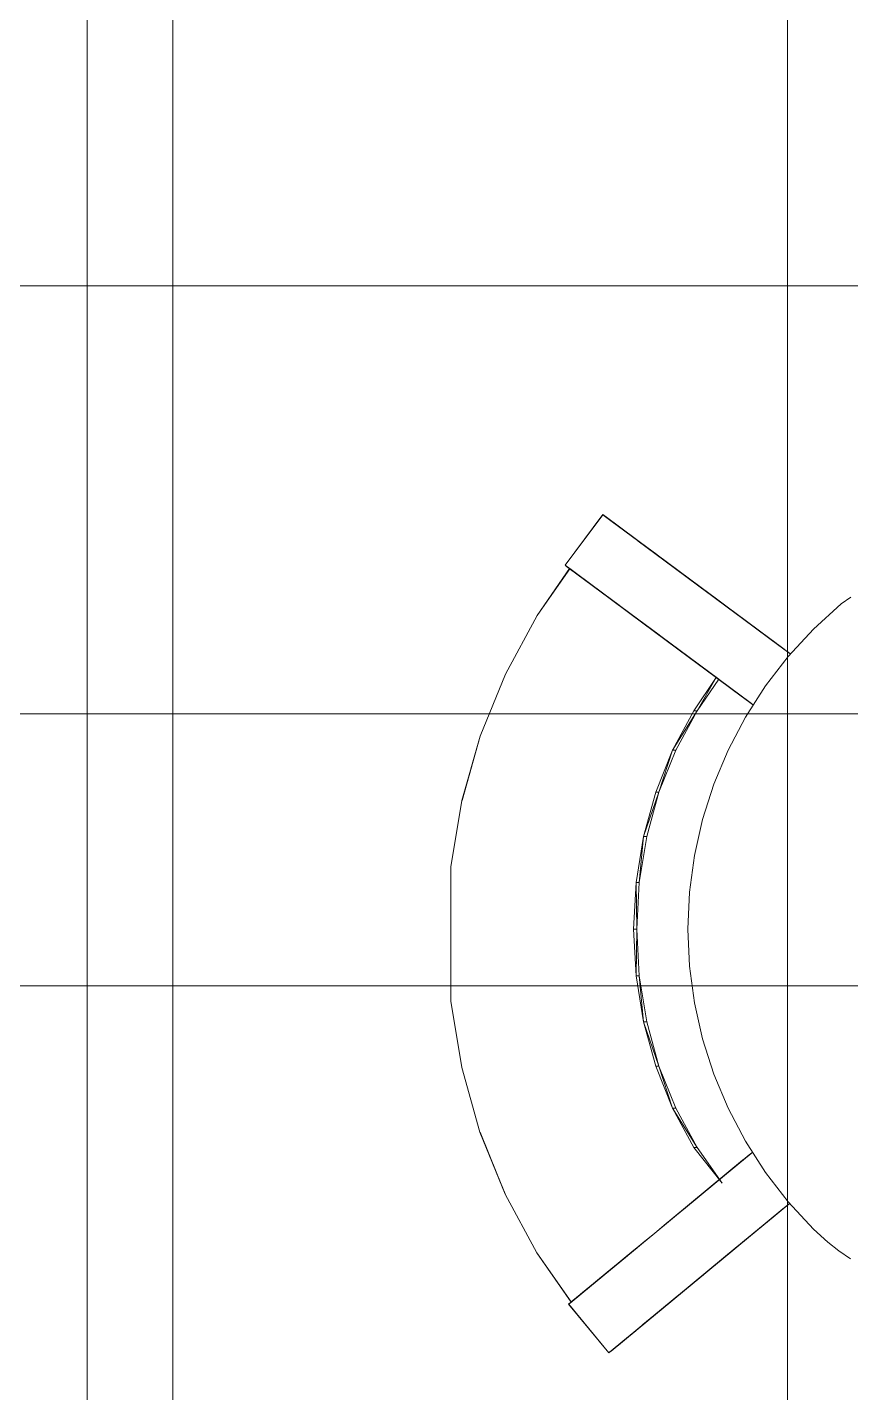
# Model space of a CAD drawing. Extents: x -566 to 72611, y -487 to 32334.
# Drawn here: x 79.47 to 94.16, y 222.88 to 247.26 of the extents above; entities that cross this region are included whole.
import ezdxf

# ---------------------------------------------------------------- set-up
doc = ezdxf.new("R2010")
doc.units = 0
doc.header["$LTSCALE"] = 0.5
doc.header["$MEASUREMENT"] = 0
doc.layers.add('ceilling', color=141, linetype='CONTINUOUS', lineweight=18)
doc.layers.add('floor', color=7, linetype='CONTINUOUS', lineweight=5, true_color=0xcfcfcf)
doc.layers.add('layout', color=7, linetype='CONTINUOUS', lineweight=5, true_color=0xcfcfcf)

msp = doc.modelspace()

# ---------------------------------------------------------------- hatches: boundary and pattern name
at = {"layer": 'floor'}
h = msp.add_hatch(dxfattribs=at)
h.set_pattern_fill('ANSI37', color=256, scale=100, angle=45)
h.set_pattern_definition([(90, (243.028, 267.632), (-12.5, 9e-16), []), (180, (243.028, 267.632), (-9e-16, -12.5), [])])
h.paths.add_polyline_path([(253.46925, 349.5), (154.11744, 349.5), (154.11744, 348.5), (101.14781, 348.5), (101.14781, 349.5), (0, 349.5), (0, 344.5), (36, 344.5, -0.33835703), (0, 308.66941), (0, 308.5), (0, 173.75), (253.46925, 173.75)])
h.paths.add_polyline_path([(36, 344.5), (0, 344.5), (0, 308.66941, 0.33835703)], flags=17)
h.paths.add_polyline_path([(253.46925, 173.75), (0, 173.75), (0, 173.74997), (0, 169.75), (253.46925, 169.75)])
h.paths.add_polyline_path([(253.46925, 169.75), (0, 169.75), (0, 149.21137), (36, 149.21137, -0.33835703), (0, 113.38078), (0, 113.21137), (0, 29.94998), (0, -5), (253.46925, -5)])
h.paths.add_polyline_path([(36, 149.21137), (0, 149.21137), (0, 113.38078, 0.33835703)], flags=17)
h.paths.add_polyline_path([(575.25, 169.75), (510, 169.75), (474.75, 169.75), (327.5, 169.75), (285.46925, 169.75), (285.46925, 165.75), (253.46925, 165.75), (253.46925, -5), (263.99725, -5), (263.99725, 95.99051), (287, 95.99051), (287, 97.5), (292, 97.5), (292, -5), (341.25, -5), (341.25, 13.02988), (341.25012, 15.02988), (346.24839, 15.02988, 0.36108524), (374.08728, 41.24999), (346.25012, 41.24999), (346.25012, 42.99999), (341.25, 42.99999), (341.25, 44.99999), (341.25, 97.5), (357.75, 97.5), (405.75, 97.5), (575.25, 97.5)])

# ---------------------------------------------------------------- linework, layer by layer
at = {"layer": 'ceilling'}
for p, q in [((82.06343, 349.5), (82.06343, 173.75)), ((0, 235), (533.5, 235))]:
    msp.add_line(p, q, dxfattribs=at)
at = {"layer": 'layout'}
for points in [[(89.06684, 237.65093, 72.59648), (89.73957, 238.5548, 72.63659), (89.7386, 238.55559, 72.59648)], [(90.56257, 237.9436, 72.38062), (89.81245, 238.50079, 72.37704), (89.7386, 238.55559, 72.59648)], [(90.56257, 237.9436, 72.38062), (89.7386, 238.55559, 72.59648), (90.49043, 237.99718, 72.5155)], [(90.49043, 237.99718, 72.5155), (89.7386, 238.55559, 72.59648), (90.41633, 238.0523, 72.6489)], [(90.41633, 238.0523, 72.6489), (89.7386, 238.55559, 72.59648), (89.73957, 238.5548, 72.63659)], [(90.41633, 238.0523, 72.6489), (89.73957, 238.5548, 72.63659), (89.74433, 238.55138, 72.67633)], [(90.41633, 238.0523, 72.6489), (89.74433, 238.55138, 72.67633), (90.34016, 238.10882, 72.78078)], [(90.34016, 238.10882, 72.78078), (89.74433, 238.55138, 72.67633), (89.75264, 238.54522, 72.71526)], [(90.34016, 238.10882, 72.78078), (89.75264, 238.54522, 72.71526), (89.76448, 238.53643, 72.75291)], [(90.34016, 238.10882, 72.78078), (89.76448, 238.53643, 72.75291), (89.77961, 238.52514, 72.78886)], [(90.34016, 238.10882, 72.78078), (89.77961, 238.52514, 72.78886), (90.31831, 238.12499, 72.81432)], [(90.31831, 238.12499, 72.81432), (89.77961, 238.52514, 72.78886), (89.79805, 238.51141, 72.82268)], [(90.31831, 238.12499, 72.81432), (89.79805, 238.51141, 72.82268), (90.2939, 238.14324, 72.84523)], [(90.2939, 238.14324, 72.84523), (89.79805, 238.51141, 72.82268), (89.81953, 238.49548, 72.85397)], [(90.63276, 237.89147, 72.2443), (89.88386, 238.44768, 72.15659), (89.81245, 238.50079, 72.37704)], [(90.63276, 237.89147, 72.2443), (89.81245, 238.50079, 72.37704), (90.56257, 237.9436, 72.38062)], [(90.2939, 238.14324, 72.84523), (89.81953, 238.49548, 72.85397), (90.26692, 238.1632, 72.87322)], [(90.26692, 238.1632, 72.87322), (89.81953, 238.49548, 72.85397), (89.8437, 238.47753, 72.88239)], [(90.26692, 238.1632, 72.87322), (89.8437, 238.47753, 72.88239), (90.23774, 238.18487, 72.89803)], [(90.23774, 238.18487, 72.89803), (89.8437, 238.47753, 72.88239), (89.87031, 238.45776, 72.9076)], [(90.23774, 238.18487, 72.89803), (89.87031, 238.45776, 72.9076), (90.20674, 238.20788, 72.91943)], [(90.20674, 238.20788, 72.91943), (89.87031, 238.45776, 72.9076), (89.89912, 238.43633, 72.92931)], [(90.76704, 237.7918, 71.96751), (89.95308, 238.39629, 71.93513), (89.88386, 238.44768, 72.15659)], [(90.701, 237.84087, 72.10658), (89.88386, 238.44768, 72.15659), (90.63276, 237.89147, 72.2443)], [(90.701, 237.84087, 72.10658), (89.88386, 238.44768, 72.15659), (90.76704, 237.7918, 71.96751)], [(90.20674, 238.20788, 72.91943), (89.89912, 238.43633, 72.92931), (90.17414, 238.23217, 72.93721)], [(90.17414, 238.23217, 72.93721), (89.89912, 238.43633, 72.92931), (89.91743, 238.42278, 72.93999)], [(90.17414, 238.23217, 72.93721), (89.91743, 238.42278, 72.93999), (90.14009, 238.25738, 72.95121)], [(90.14009, 238.25738, 72.95121), (89.91743, 238.42278, 72.93999), (89.96186, 238.38976, 72.96123)], [(90.83113, 237.74419, 71.82712), (90.02009, 238.34655, 71.71272), (89.95308, 238.39629, 71.93513)], [(90.83113, 237.74419, 71.82712), (89.95308, 238.39629, 71.93513), (90.76704, 237.7918, 71.96751)], [(90.14009, 238.25738, 72.95121), (89.96186, 238.38976, 72.96123), (90.10517, 238.28338, 72.96131)], [(90.10517, 238.28338, 72.96131), (89.96186, 238.38976, 72.96123), (89.99751, 238.36327, 72.96735)], [(90.10517, 238.28338, 72.96131), (89.99751, 238.36327, 72.96735), (90.06953, 238.30981, 72.96739)], [(90.06953, 238.30981, 72.96739), (89.99751, 238.36327, 72.96735), (90.03352, 238.33654, 72.96942)], [(90.95295, 237.65374, 71.54256), (90.08467, 238.29858, 71.48937), (90.02009, 238.34655, 71.71272)], [(90.95295, 237.65374, 71.54256), (90.02009, 238.34655, 71.71272), (90.89314, 237.69817, 71.68546)], [(90.89314, 237.69817, 71.68546), (90.02009, 238.34655, 71.71272), (90.83113, 237.74419, 71.82712)], [(91.01069, 237.61083, 71.39848), (90.14704, 238.25225, 71.26513), (90.08467, 238.29858, 71.48937)], [(91.01069, 237.61083, 71.39848), (90.08467, 238.29858, 71.48937), (90.95295, 237.65374, 71.54256)], [(91.11982, 237.52984, 71.10691), (90.2071, 238.20769, 71.04002), (90.14704, 238.25225, 71.26513)], [(91.11982, 237.52984, 71.10691), (90.14704, 238.25225, 71.26513), (91.06636, 237.56951, 71.25325)], [(91.06636, 237.56951, 71.25325), (90.14704, 238.25225, 71.26513), (91.01069, 237.61083, 71.39848)], [(91.17817, 237.4865, 70.8681), (90.26472, 238.16485, 70.81409), (90.2071, 238.20769, 71.04002)], [(91.17817, 237.4865, 70.8681), (90.2071, 238.20769, 71.04002), (91.11982, 237.52984, 71.10691)], [(91.23396, 237.445, 70.62846), (90.32014, 238.12371, 70.58736), (90.26472, 238.16485, 70.81409)], [(91.23396, 237.445, 70.62846), (90.26472, 238.16485, 70.81409), (91.17817, 237.4865, 70.8681)], [(91.28718, 237.40551, 70.38914), (90.37312, 238.08428, 70.35986), (90.32014, 238.12371, 70.58736)], [(91.28718, 237.40551, 70.38914), (90.32014, 238.12371, 70.58736), (91.23396, 237.445, 70.62846)], [(91.33027, 237.37347, 70.18851), (90.42414, 238.04644, 70.13046), (90.37312, 238.08428, 70.35986)], [(91.33027, 237.37347, 70.18851), (90.37312, 238.08428, 70.35986), (91.28718, 237.40551, 70.38914)], [(91.37275, 237.34197, 69.9888), (90.46614, 238.01525, 69.93528), (90.42414, 238.04644, 70.13046)], [(91.37275, 237.34197, 69.9888), (90.42414, 238.04644, 70.13046), (91.33027, 237.37347, 70.18851)], [(91.41462, 237.3109, 69.78893), (90.50788, 237.98431, 69.73877), (90.46614, 238.01525, 69.93528)], [(91.41462, 237.3109, 69.78893), (90.46614, 238.01525, 69.93528), (91.37275, 237.34197, 69.9888)], [(91.45588, 237.2802, 69.58891), (90.54902, 237.95373, 69.54211), (90.50788, 237.98431, 69.73877)], [(91.45588, 237.2802, 69.58891), (90.50788, 237.98431, 69.73877), (91.41462, 237.3109, 69.78893)], [(91.49665, 237.24993, 69.38874), (90.58967, 237.92351, 69.34529), (90.54902, 237.95373, 69.54211)], [(91.49665, 237.24993, 69.38874), (90.54902, 237.95373, 69.54211), (91.45588, 237.2802, 69.58891)], [(91.53694, 237.22002, 69.18842), (90.62983, 237.89373, 69.14833), (90.58967, 237.92351, 69.34529)], [(91.53694, 237.22002, 69.18842), (90.58967, 237.92351, 69.34529), (91.49665, 237.24993, 69.38874)], [(91.57661, 237.19054, 68.98795), (90.66938, 237.86431, 68.95122), (90.62983, 237.89373, 69.14833)], [(91.57661, 237.19054, 68.98795), (90.62983, 237.89373, 69.14833), (91.53694, 237.22002, 69.18842)], [(91.61579, 237.16149, 68.78733), (90.70845, 237.83532, 68.75396), (90.66938, 237.86431, 68.95122)], [(91.61579, 237.16149, 68.78733), (90.66938, 237.86431, 68.95122), (91.57661, 237.19054, 68.98795)], [(90.67183, 237.86254, 43.25198), (91.62873, 237.15185, 43.59907), (91.54902, 237.21105, 43.07053)], [(91.62873, 237.15185, 43.59907), (90.67183, 237.86254, 43.25198), (90.75166, 237.80321, 43.78164)], [(91.65437, 237.1328, 68.58656), (90.74702, 237.80669, 68.55656), (90.70845, 237.83532, 68.75396)], [(91.65437, 237.1328, 68.58656), (90.70845, 237.83532, 68.75396), (91.61579, 237.16149, 68.78733)], [(91.69246, 237.10455, 68.38567), (90.78498, 237.77843, 68.35902), (90.74702, 237.80669, 68.55656)], [(91.69246, 237.10455, 68.38567), (90.74702, 237.80669, 68.55656), (91.65437, 237.1328, 68.58656)], [(91.62873, 237.15185, 43.59907), (90.75166, 237.80321, 43.78164), (91.70942, 237.09191, 44.12686)], [(91.70942, 237.09191, 44.12686), (90.75166, 237.80321, 43.78164), (90.83271, 237.74303, 44.31168)], [(91.72993, 237.07665, 68.18462), (90.82246, 237.75066, 68.16134), (90.78498, 237.77843, 68.35902)], [(91.72993, 237.07665, 68.18462), (90.78498, 237.77843, 68.35902), (91.69246, 237.10455, 68.38567)], [(91.76692, 237.04925, 67.98383), (90.85933, 237.7232, 67.96352), (90.82246, 237.75066, 68.16134)], [(91.76692, 237.04925, 67.98383), (90.82246, 237.75066, 68.16134), (91.72993, 237.07665, 68.18462)], [(91.70942, 237.09191, 44.12686), (90.83271, 237.74303, 44.31168), (91.79109, 237.0313, 44.65444)], [(91.79109, 237.0313, 44.65444), (90.83271, 237.74303, 44.31168), (90.91462, 237.68218, 44.84151)], [(88.56953, 236.75567, 72.52441), (89.14313, 237.59424, 72.88125), (89.15176, 237.58783, 72.8539)], [(89.14058, 237.59618, 72.37704), (89.89082, 237.03899, 72.38062), (89.06684, 237.65093, 72.59648)], [(89.06684, 237.65093, 72.59648), (89.89082, 237.03899, 72.38062), (89.81868, 237.09258, 72.5155)], [(89.06684, 237.65093, 72.59648), (89.81868, 237.09258, 72.5155), (89.74446, 237.14764, 72.6489)], [(89.06684, 237.65093, 72.59648), (89.74446, 237.14764, 72.6489), (89.06782, 237.6502, 72.63659)], [(89.06782, 237.6502, 72.63659), (89.74446, 237.14764, 72.6489), (89.07246, 237.64672, 72.67633)], [(89.07246, 237.64672, 72.67633), (89.74446, 237.14764, 72.6489), (89.66841, 237.20415, 72.78078)], [(89.07246, 237.64672, 72.67633), (89.66841, 237.20415, 72.78078), (89.08076, 237.64056, 72.71526)], [(89.08076, 237.64056, 72.71526), (89.66841, 237.20415, 72.78078), (89.0926, 237.63177, 72.75291)], [(89.0926, 237.63177, 72.75291), (89.66841, 237.20415, 72.78078), (89.10774, 237.62048, 72.78886)], [(89.10774, 237.62048, 72.78886), (89.66841, 237.20415, 72.78078), (89.64656, 237.22039, 72.81432)], [(89.10774, 237.62048, 72.78886), (89.64656, 237.22039, 72.81432), (89.12617, 237.6068, 72.82268)], [(89.12617, 237.6068, 72.82268), (89.64656, 237.22039, 72.81432), (89.62202, 237.23858, 72.84523)], [(89.12617, 237.6068, 72.82268), (89.62202, 237.23858, 72.84523), (89.14766, 237.59087, 72.85397)], [(89.21211, 237.54308, 72.15659), (89.96101, 236.98687, 72.2443), (89.14058, 237.59618, 72.37704)], [(89.14058, 237.59618, 72.37704), (89.96101, 236.98687, 72.2443), (89.89082, 237.03899, 72.38062)], [(89.14766, 237.59087, 72.85397), (89.62202, 237.23858, 72.84523), (89.59504, 237.2586, 72.87322)], [(89.14766, 237.59087, 72.85397), (89.59504, 237.2586, 72.87322), (89.17183, 237.57293, 72.88239)], [(89.17183, 237.57293, 72.88239), (89.59504, 237.2586, 72.87322), (89.56599, 237.2802, 72.89803)], [(89.17183, 237.57293, 72.88239), (89.56599, 237.2802, 72.89803), (89.19856, 237.55309, 72.9076)], [(89.19856, 237.55309, 72.9076), (89.56599, 237.2802, 72.89803), (89.53486, 237.30328, 72.91943)], [(89.19856, 237.55309, 72.9076), (89.53486, 237.30328, 72.91943), (89.22737, 237.53173, 72.92931)], [(89.28132, 237.49163, 71.93513), (90.09517, 236.88714, 71.96751), (89.21211, 237.54308, 72.15659)], [(89.21211, 237.54308, 72.15659), (90.09517, 236.88714, 71.96751), (90.02912, 236.93627, 72.10658)], [(89.21211, 237.54308, 72.15659), (90.02912, 236.93627, 72.10658), (89.96101, 236.98687, 72.2443)], [(89.22737, 237.53173, 72.92931), (89.53486, 237.30328, 72.91943), (89.50227, 237.32751, 72.93721)], [(89.22737, 237.53173, 72.92931), (89.50227, 237.32751, 72.93721), (89.24556, 237.51818, 72.93999)], [(89.24556, 237.51818, 72.93999), (89.50227, 237.32751, 72.93721), (89.46833, 237.35278, 72.95121)], [(89.24556, 237.51818, 72.93999), (89.46833, 237.35278, 72.95121), (89.29011, 237.4851, 72.96123)], [(89.29011, 237.4851, 72.96123), (89.25801, 237.50896, 72.94725), (89.24556, 237.51818, 72.93999)], [(89.34822, 237.44195, 71.71272), (90.15925, 236.83959, 71.82712), (89.28132, 237.49163, 71.93513)], [(89.28132, 237.49163, 71.93513), (90.15925, 236.83959, 71.82712), (90.09517, 236.88714, 71.96751)], [(89.29011, 237.4851, 72.96123), (89.46833, 237.35278, 72.95121), (89.4333, 237.37872, 72.96131)], [(89.29011, 237.4851, 72.96123), (89.4333, 237.37872, 72.96131), (89.32576, 237.45861, 72.96735)], [(91.76692, 237.04925, 67.98383), (90.89582, 237.69616, 67.76514), (90.85933, 237.7232, 67.96352)], [(91.96101, 236.90514, 66.91998), (91.08979, 237.55212, 66.7021), (90.89582, 237.69616, 67.76514)], [(91.96101, 236.90514, 66.91998), (90.89582, 237.69616, 67.76514), (91.76692, 237.04925, 67.98383)], [(91.6562, 237.13146, 63.59694), (90.89582, 237.69616, 67.76514), (91.08979, 237.55212, 66.7021)], [(91.79109, 237.0313, 44.65444), (90.91462, 237.68218, 44.84151), (91.87361, 236.96996, 45.18182)], [(91.87361, 236.96996, 45.18182), (90.91462, 237.68218, 44.84151), (90.99763, 237.62054, 45.37113)], [(91.87361, 236.96996, 45.18182), (90.99763, 237.62054, 45.37113), (91.95723, 236.90783, 45.70898)], [(91.95723, 236.90783, 45.70898), (90.99763, 237.62054, 45.37113), (91.08162, 237.55822, 45.90054)], [(91.95723, 236.90783, 45.70898), (91.08162, 237.55822, 45.90054), (92.04182, 236.84502, 46.23592)], [(92.04182, 236.84502, 46.23592), (91.08162, 237.55822, 45.90054), (91.16658, 237.49511, 46.42973)], [(92.53059, 236.48205, 63.79696), (91.6562, 237.13146, 63.59694), (91.08979, 237.55212, 66.7021)], [(92.53059, 236.48205, 63.79696), (91.08979, 237.55212, 66.7021), (91.96101, 236.90514, 66.91998)], [(92.04182, 236.84502, 46.23592), (91.16658, 237.49511, 46.42973), (92.12739, 236.78149, 46.76264)], [(92.12739, 236.78149, 46.76264), (91.16658, 237.49511, 46.42973), (91.25251, 237.43127, 46.9587)], [(89.32576, 237.45861, 72.96735), (89.4333, 237.37872, 72.96131), (89.39766, 237.4052, 72.96739)], [(89.32576, 237.45861, 72.96735), (89.39766, 237.4052, 72.96739), (89.36164, 237.43194, 72.96942)], [(89.41291, 237.39391, 71.48937), (90.28108, 236.74908, 71.54256), (89.34822, 237.44195, 71.71272)], [(89.34822, 237.44195, 71.71272), (90.28108, 236.74908, 71.54256), (90.22126, 236.79357, 71.68546)], [(89.34822, 237.44195, 71.71272), (90.22126, 236.79357, 71.68546), (90.15925, 236.83959, 71.82712)], [(89.47517, 237.34765, 71.26513), (90.33882, 236.70623, 71.39848), (89.41291, 237.39391, 71.48937)], [(89.41291, 237.39391, 71.48937), (90.33882, 236.70623, 71.39848), (90.28108, 236.74908, 71.54256)], [(89.53523, 237.30303, 71.04002), (90.44795, 236.62517, 71.10691), (89.47517, 237.34765, 71.26513)], [(89.47517, 237.34765, 71.26513), (90.44795, 236.62517, 71.10691), (90.39448, 236.66491, 71.25325)], [(89.47517, 237.34765, 71.26513), (90.39448, 236.66491, 71.25325), (90.33882, 236.70623, 71.39848)], [(89.59297, 237.26018, 70.81409), (90.5063, 236.5819, 70.8681), (89.53523, 237.30303, 71.04002)], [(89.53523, 237.30303, 71.04002), (90.5063, 236.5819, 70.8681), (90.44795, 236.62517, 71.10691)], [(89.64827, 237.21905, 70.58736), (90.56221, 236.5404, 70.62846), (89.59297, 237.26018, 70.81409)], [(89.59297, 237.26018, 70.81409), (90.56221, 236.5404, 70.62846), (90.5063, 236.5819, 70.8681)], [(92.12739, 236.78149, 46.76264), (91.25251, 237.43127, 46.9587), (92.21406, 236.71715, 47.28915)], [(92.21406, 236.71715, 47.28915), (91.25251, 237.43127, 46.9587), (91.33943, 237.36669, 47.48745)], [(92.21406, 236.71715, 47.28915), (91.33943, 237.36669, 47.48745), (92.30159, 236.65215, 47.81543)], [(92.30159, 236.65215, 47.81543), (91.33943, 237.36669, 47.48745), (91.42732, 237.30138, 48.01598)], [(92.30159, 236.65215, 47.81543), (91.42732, 237.30138, 48.01598), (92.39009, 236.58642, 48.34149)], [(92.39009, 236.58642, 48.34149), (91.42732, 237.30138, 48.01598), (91.51631, 237.2354, 48.54427)], [(89.70137, 237.17968, 70.35986), (90.61531, 236.50091, 70.38914), (89.64827, 237.21905, 70.58736)], [(89.64827, 237.21905, 70.58736), (90.61531, 236.50091, 70.38914), (90.56221, 236.5404, 70.62846)], [(89.75227, 237.14184, 70.13046), (90.65852, 236.46886, 70.18851), (89.70137, 237.17968, 70.35986)], [(89.70137, 237.17968, 70.35986), (90.65852, 236.46886, 70.18851), (90.61531, 236.50091, 70.38914)], [(89.79426, 237.11065, 69.93527), (90.70088, 236.43737, 69.9888), (89.75227, 237.14184, 70.13046)], [(89.75227, 237.14184, 70.13046), (90.70088, 236.43737, 69.9888), (90.65852, 236.46886, 70.18851)], [(89.83601, 237.07964, 69.73877), (90.74275, 236.40624, 69.78893), (89.79426, 237.11065, 69.93527)], [(89.79426, 237.11065, 69.93527), (90.74275, 236.40624, 69.78893), (90.70088, 236.43737, 69.9888)], [(89.87715, 237.04906, 69.54211), (90.78401, 236.3756, 69.58891), (89.83601, 237.07964, 69.73877)], [(89.83601, 237.07964, 69.73877), (90.78401, 236.3756, 69.58891), (90.74275, 236.40624, 69.78893)], [(89.91792, 237.01885, 69.34529), (90.82478, 236.34527, 69.38874), (89.87715, 237.04906, 69.54211)], [(89.87715, 237.04906, 69.54211), (90.82478, 236.34527, 69.38874), (90.78401, 236.3756, 69.58891)], [(89.95796, 236.98907, 69.14833), (90.86506, 236.31542, 69.18842), (89.91792, 237.01885, 69.34529)], [(89.91792, 237.01885, 69.34529), (90.86506, 236.31542, 69.18842), (90.82478, 236.34527, 69.38874)], [(92.39009, 236.58642, 48.34149), (91.51631, 237.2354, 48.54427), (92.47956, 236.51995, 48.86732)], [(92.47956, 236.51995, 48.86732), (91.51631, 237.2354, 48.54427), (91.60615, 237.16863, 49.07234)], [(92.47956, 236.51995, 48.86732), (91.60615, 237.16863, 49.07234), (92.57038, 236.45251, 49.39472)], [(92.57038, 236.45251, 49.39472), (91.60615, 237.16863, 49.07234), (91.69673, 237.10137, 49.59822)], [(93.08503, 236.0703, 60.13506), (92.20356, 236.72491, 59.98083), (91.6562, 237.13146, 63.59694)], [(93.08503, 236.0703, 60.13506), (91.6562, 237.13146, 63.59694), (92.53059, 236.48205, 63.79696)], [(92.57038, 236.45251, 49.39472), (91.69673, 237.10137, 49.59822), (92.66328, 236.3836, 49.94846)], [(92.66328, 236.3836, 49.94846), (91.69673, 237.10137, 49.59822), (91.78804, 237.03356, 50.14287)], [(91.76692, 237.04925, 67.98383), (92.53059, 236.48205, 63.79696), (91.96101, 236.90514, 66.91998)], [(92.66328, 236.3836, 49.94846), (91.78804, 237.03356, 50.14287), (92.75032, 236.31884, 50.50533)], [(92.75032, 236.31884, 50.50533), (91.78804, 237.03356, 50.14287), (91.87312, 236.97039, 50.68686)], [(93.99543, 236.9602, 59.43378), (94.16816, 237.08025, 60.56059), (94.16816, 237.08025, 59.43378)], [(94.16816, 237.08025, 60.56059), (93.99543, 236.9602, 59.43378), (93.99543, 236.9602, 60.56059)], [(88.56953, 236.75567, 72.52441), (88.003, 235.70855, 72.44084), (88.00044, 235.7083, 72.48107)], [(89.99763, 236.95965, 68.95122), (90.90474, 236.28594, 68.98795), (89.95796, 236.98907, 69.14833)], [(89.95796, 236.98907, 69.14833), (90.90474, 236.28594, 68.98795), (90.86506, 236.31542, 69.18842)], [(90.03669, 236.93066, 68.75396), (90.94392, 236.25683, 68.78733), (89.99763, 236.95965, 68.95122)], [(89.99763, 236.95965, 68.95122), (90.94392, 236.25683, 68.78733), (90.90474, 236.28594, 68.98795)], [(90.95698, 236.24718, 43.59907), (89.99995, 236.95794, 43.25198), (90.87715, 236.30645, 43.07053)], [(89.99995, 236.95794, 43.25198), (90.95698, 236.24718, 43.59907), (90.07978, 236.89855, 43.78164)], [(90.07515, 236.90203, 68.55656), (90.98249, 236.2282, 68.58656), (90.03669, 236.93066, 68.75396)], [(90.03669, 236.93066, 68.75396), (90.98249, 236.2282, 68.58656), (90.94392, 236.25683, 68.78733)], [(90.11311, 236.87383, 68.35902), (91.02058, 236.19988, 68.38567), (90.07515, 236.90203, 68.55656)], [(90.07515, 236.90203, 68.55656), (91.02058, 236.19988, 68.38567), (90.98249, 236.2282, 68.58656)], [(90.07978, 236.89855, 43.78164), (90.95698, 236.24718, 43.59907), (91.03755, 236.18731, 44.12686)], [(90.07978, 236.89855, 43.78164), (91.03755, 236.18731, 44.12686), (90.16084, 236.83843, 44.31168)], [(90.15058, 236.846, 68.16134), (91.05818, 236.17205, 68.18462), (90.11311, 236.87383, 68.35902)], [(90.11311, 236.87383, 68.35902), (91.05818, 236.17205, 68.18462), (91.02058, 236.19988, 68.38567)], [(90.18757, 236.8186, 67.96352), (91.09504, 236.14465, 67.98383), (90.15058, 236.846, 68.16134)], [(90.15058, 236.846, 68.16134), (91.09504, 236.14465, 67.98383), (91.05818, 236.17205, 68.18462)], [(90.16084, 236.83843, 44.31168), (91.03755, 236.18731, 44.12686), (91.11921, 236.1267, 44.65444)], [(90.16084, 236.83843, 44.31168), (91.11921, 236.1267, 44.65444), (90.24287, 236.77752, 44.84151)], [(90.22407, 236.7915, 67.76514), (91.09504, 236.14465, 67.98383), (90.18757, 236.8186, 67.96352)], [(90.41792, 236.64751, 66.7021), (91.28913, 236.00048, 66.91998), (90.22407, 236.7915, 67.76514)], [(90.22407, 236.7915, 67.76514), (91.28913, 236.00048, 66.91998), (91.09504, 236.14465, 67.98383)], [(90.24287, 236.77752, 44.84151), (91.11921, 236.1267, 44.65444), (91.20185, 236.0653, 45.18182)], [(90.24287, 236.77752, 44.84151), (91.20185, 236.0653, 45.18182), (90.32576, 236.71593, 45.37113)], [(92.75032, 236.31884, 50.50533), (91.87312, 236.97039, 50.68686), (92.83149, 236.2586, 51.06343)], [(92.83149, 236.2586, 51.06343), (91.87312, 236.97039, 50.68686), (91.95234, 236.91149, 51.23205)], [(92.83149, 236.2586, 51.06343), (91.95234, 236.91149, 51.23205), (92.90669, 236.20275, 51.62269)], [(92.90669, 236.20275, 51.62269), (91.95234, 236.91149, 51.23205), (92.02583, 236.85699, 51.77837)], [(92.90669, 236.20275, 51.62269), (92.02583, 236.85699, 51.77837), (92.97578, 236.15142, 52.183)], [(92.97578, 236.15142, 52.183), (92.02583, 236.85699, 51.77837), (92.09333, 236.80682, 52.32572)], [(92.97578, 236.15142, 52.183), (92.09333, 236.80682, 52.32572), (93.03901, 236.10448, 52.7443)], [(93.03901, 236.10448, 52.7443), (92.09333, 236.80682, 52.32572), (92.1551, 236.76098, 52.87402)], [(93.03901, 236.10448, 52.7443), (92.1551, 236.76098, 52.87402), (93.09614, 236.06206, 53.30647)], [(93.09614, 236.06206, 53.30647), (92.1551, 236.76098, 52.87402), (92.21089, 236.71954, 53.42318)], [(93.50239, 236.51092, 59.43378), (93.99543, 236.9602, 60.56059), (93.99543, 236.9602, 59.43378)], [(93.99543, 236.9602, 60.56059), (93.50239, 236.51092, 59.43378), (93.50239, 236.51092, 60.56059)], [(90.32576, 236.71593, 45.37113), (91.20185, 236.0653, 45.18182), (91.28547, 236.00323, 45.70898)], [(90.32576, 236.71593, 45.37113), (91.28547, 236.00323, 45.70898), (90.40974, 236.65356, 45.90054)], [(90.40974, 236.65356, 45.90054), (91.28547, 236.00323, 45.70898), (91.37007, 235.94042, 46.23592)], [(90.4947, 236.59045, 46.42973), (91.37007, 235.94042, 46.23592), (90.40974, 236.65356, 45.90054)], [(90.98433, 236.2268, 63.59693), (91.85884, 235.57738, 63.79696), (90.41792, 236.64751, 66.7021)], [(90.41792, 236.64751, 66.7021), (91.85884, 235.57738, 63.79696), (91.28913, 236.00048, 66.91998)], [(90.4947, 236.59045, 46.42973), (91.37007, 235.94042, 46.23592), (91.45564, 235.87682, 46.76265)], [(90.4947, 236.59045, 46.42973), (91.45564, 235.87682, 46.76265), (90.58064, 236.52666, 46.9587)], [(90.58064, 236.52666, 46.9587), (91.45564, 235.87682, 46.76265), (91.54219, 235.81255, 47.28915)], [(90.58064, 236.52666, 46.9587), (91.54219, 235.81255, 47.28915), (90.66755, 236.46209, 47.48745)], [(93.05073, 236.02154, 60.56059), (93.50239, 236.51092, 59.43378), (93.05073, 236.02154, 59.43378)], [(93.50239, 236.51092, 59.43378), (93.05073, 236.02154, 60.56059), (93.50239, 236.51092, 60.56059)], [(90.66755, 236.46209, 47.48745), (91.54219, 235.81255, 47.28915), (91.62971, 235.74755, 47.81543)], [(90.66755, 236.46209, 47.48745), (91.62971, 235.74755, 47.81543), (90.75557, 236.39678, 48.01598)], [(90.75557, 236.39678, 48.01598), (91.62971, 235.74755, 47.81543), (91.71821, 235.68175, 48.34149)], [(90.75557, 236.39678, 48.01598), (91.71821, 235.68175, 48.34149), (90.84443, 236.33074, 48.54427)], [(90.84443, 236.33074, 48.54427), (91.71821, 235.68175, 48.34149), (91.80781, 235.61529, 48.86732)], [(90.84443, 236.33074, 48.54427), (91.80781, 235.61529, 48.86732), (90.93428, 236.26397, 49.07234)], [(90.93428, 236.26397, 49.07234), (91.80781, 235.61529, 48.86732), (91.89863, 235.54784, 49.39472)], [(90.93428, 236.26397, 49.07234), (91.89863, 235.54784, 49.39472), (91.02485, 236.19677, 49.59822)], [(91.53181, 235.82024, 59.98083), (92.41316, 235.1657, 60.13506), (90.98433, 236.2268, 63.59693)], [(90.98433, 236.2268, 63.59693), (92.41316, 235.1657, 60.13506), (91.85884, 235.57738, 63.79696)], [(91.02485, 236.19677, 49.59822), (91.89863, 235.54784, 49.39472), (91.99141, 235.47893, 49.94846)], [(91.02485, 236.19677, 49.59822), (91.99141, 235.47893, 49.94846), (91.11616, 236.12896, 50.14287)], [(91.11616, 236.12896, 50.14287), (91.99141, 235.47893, 49.94846), (92.07856, 235.41424, 50.50533)], [(91.11616, 236.12896, 50.14287), (92.07856, 235.41424, 50.50533), (91.20124, 236.06573, 50.68686)], [(91.20124, 236.06573, 50.68686), (92.07856, 235.41424, 50.50533), (92.15962, 235.35393, 51.06343)], [(91.20124, 236.06573, 50.68686), (92.15962, 235.35393, 51.06343), (91.28059, 236.00689, 51.23205)], [(92.64399, 235.49578, 60.56059), (93.05073, 236.02154, 59.43378), (92.64399, 235.49578, 59.43378)], [(93.05073, 236.02154, 59.43378), (92.64399, 235.49578, 60.56059), (93.05073, 236.02154, 60.56059)], [(91.28059, 236.00689, 51.23205), (92.15962, 235.35393, 51.06343), (92.23481, 235.29815, 51.62269)], [(91.28059, 236.00689, 51.23205), (92.23481, 235.29815, 51.62269), (91.35395, 235.95232, 51.77837)], [(91.35395, 235.95232, 51.77837), (92.23481, 235.29815, 51.62269), (92.30403, 235.24676, 52.18301)], [(91.35395, 235.95232, 51.77837), (92.30403, 235.24676, 52.18301), (91.42158, 235.90215, 52.32572)], [(91.42158, 235.90215, 52.32572), (92.30403, 235.24676, 52.18301), (92.36714, 235.19988, 52.7443)], [(91.42158, 235.90215, 52.32572), (92.36714, 235.19988, 52.7443), (91.48323, 235.85632, 52.87402)], [(91.48323, 235.85632, 52.87402), (92.36714, 235.19988, 52.7443), (92.42427, 235.15746, 53.30647)], [(91.48323, 235.85632, 52.87402), (92.42427, 235.15746, 53.30647), (91.53901, 235.81493, 53.42318)], [(87.54988, 234.60107, 72.44822), (88.00117, 235.70641, 72.52123), (88.00044, 235.7083, 72.48107)], [(91.42097, 235.05016, 62.51992), (91.76301, 235.64852, 48.6044), (91.36348, 235.05016, 63.40948)], [(91.76301, 235.64852, 48.6044), (91.42097, 235.05016, 62.51992), (91.80781, 235.61529, 48.86732)], [(92.28498, 234.93749, 60.56059), (92.64399, 235.49578, 59.43378), (92.28498, 234.93749, 59.43378)], [(92.64399, 235.49578, 59.43378), (92.28498, 234.93749, 60.56059), (92.64399, 235.49578, 60.56059)], [(91.42097, 235.05016, 62.51992), (90.98518, 234.35094, 63.38502), (91.04267, 234.35094, 62.49546)], [(90.98518, 234.35094, 63.38502), (91.42097, 235.05016, 62.51992), (91.36348, 235.05016, 63.40948)], [(91.97663, 234.35088, 60.56059), (92.28498, 234.93749, 59.43378), (91.97663, 234.35088, 59.43378)], [(92.28498, 234.93749, 59.43378), (91.97663, 234.35088, 60.56059), (92.28498, 234.93749, 60.56059)], [(87.54988, 234.60107, 72.44822), (87.22602, 233.44811, 72.38605), (87.22346, 233.44808, 72.42629)], [(90.74177, 233.59881, 62.47601), (90.98518, 234.35094, 63.38502), (90.68428, 233.59881, 63.36555)], [(90.98518, 234.35094, 63.38502), (90.74177, 233.59881, 62.47601), (91.04267, 234.35094, 62.49546)], [(91.72114, 233.74035, 60.56059), (91.97663, 234.35088, 59.43378), (91.72114, 233.74035, 59.43378)], [(91.97663, 234.35088, 59.43378), (91.72114, 233.74035, 60.56059), (91.97663, 234.35088, 60.56059)], [(90.74177, 233.59881, 62.47601), (90.46577, 232.80621, 63.35143), (90.52327, 232.80621, 62.46187)], [(90.46577, 232.80621, 63.35143), (90.74177, 233.59881, 62.47601), (90.68428, 233.59881, 63.36555)], [(91.52034, 233.11043, 60.56059), (91.72114, 233.74035, 59.43378), (91.52034, 233.11043, 59.43378)], [(91.72114, 233.74035, 59.43378), (91.52034, 233.11043, 60.56059), (91.72114, 233.74035, 60.56059)], [(87.02571, 232.26437, 72.41556), (87.22468, 233.4472, 72.46648), (87.22346, 233.44808, 72.42629)], [(91.37593, 232.4659, 60.56059), (91.52034, 233.11043, 59.43378), (91.37593, 232.4659, 59.43378)], [(91.52034, 233.11043, 59.43378), (91.37593, 232.4659, 60.56059), (91.52034, 233.11043, 60.56059)], [(90.3907, 231.98626, 62.45329), (90.46577, 232.80621, 63.35143), (90.3332, 231.98626, 63.34285)], [(90.46577, 232.80621, 63.35143), (90.3907, 231.98626, 62.45329), (90.52327, 232.80621, 62.46187)], [(91.28877, 231.81152, 60.56059), (91.37593, 232.4659, 59.43378), (91.28877, 231.81152, 59.43378)], [(91.37593, 232.4659, 59.43378), (91.28877, 231.81152, 60.56059), (91.37593, 232.4659, 60.56059)], [(87.02534, 229.86666, 72.46829), (87.02571, 232.26437, 72.41556), (87.02412, 229.8659, 72.42811)], [(90.34626, 231.15249, 62.45042), (90.3332, 231.98626, 63.34285), (90.28865, 231.15249, 63.33997)], [(90.3332, 231.98626, 63.34285), (90.34626, 231.15249, 62.45042), (90.3907, 231.98626, 62.45329)], [(91.25972, 231.15221, 60.56059), (91.28877, 231.81152, 59.43378), (91.25972, 231.15221, 59.43378)], [(91.28877, 231.81152, 59.43378), (91.25972, 231.15221, 60.56059), (91.28877, 231.81152, 60.56059)], [(90.3332, 230.31875, 63.34285), (90.34626, 231.15249, 62.45042), (90.28865, 231.15249, 63.33997)], [(90.3907, 230.31875, 62.45329), (90.3332, 230.31875, 63.34285), (90.34626, 231.15249, 62.45042)], [(91.28877, 230.49288, 60.56059), (91.25972, 231.15221, 59.43378), (91.28877, 230.49288, 59.43378)], [(91.25972, 231.15221, 59.43378), (91.28877, 230.49288, 60.56059), (91.25972, 231.15221, 60.56059)], [(91.37593, 229.83849, 60.56059), (91.28877, 230.49288, 59.43378), (91.37593, 229.83849, 59.43378)], [(91.28877, 230.49288, 59.43378), (91.37593, 229.83849, 60.56059), (91.28877, 230.49288, 60.56059)], [(90.46577, 229.4988, 63.35143), (90.3907, 230.31875, 62.45329), (90.3332, 230.31875, 63.34285)], [(90.3907, 230.31875, 62.45329), (90.46577, 229.4988, 63.35143), (90.52327, 229.4988, 62.46187)], [(87.02656, 229.86556, 72.38787), (87.22029, 228.68209, 72.45122), (87.02412, 229.8659, 72.42811)], [(91.52034, 229.19396, 60.56059), (91.37593, 229.83849, 59.43378), (91.52034, 229.19396, 59.43378)], [(91.37593, 229.83849, 59.43378), (91.52034, 229.19396, 60.56059), (91.37593, 229.83849, 60.56059)], [(90.46577, 229.4988, 63.35143), (90.74177, 228.7062, 62.47601), (90.52327, 229.4988, 62.46187)], [(90.74177, 228.7062, 62.47601), (90.46577, 229.4988, 63.35143), (90.68428, 228.7062, 63.36555)], [(91.72114, 228.56405, 60.56059), (91.52034, 229.19396, 59.43378), (91.72114, 228.56405, 59.43378)], [(91.52034, 229.19396, 59.43378), (91.72114, 228.56405, 60.56059), (91.52034, 229.19396, 60.56059)], [(90.98518, 227.95406, 63.38502), (90.74177, 228.7062, 62.47601), (90.68428, 228.7062, 63.36555)], [(90.74177, 228.7062, 62.47601), (90.98518, 227.95406, 63.38502), (91.04267, 227.95406, 62.49546)], [(87.54609, 227.53085, 72.52538), (87.22029, 228.68209, 72.45122), (87.54499, 227.52898, 72.48521)], [(91.97663, 227.95351, 60.56059), (91.72114, 228.56405, 59.43378), (91.97663, 227.95351, 59.43378)], [(91.72114, 228.56405, 59.43378), (91.97663, 227.95351, 60.56059), (91.72114, 228.56405, 60.56059)], [(90.98518, 227.95406, 63.38502), (91.42097, 227.25481, 62.51992), (91.04267, 227.95406, 62.49546)], [(91.42097, 227.25481, 62.51992), (90.98518, 227.95406, 63.38502), (91.36348, 227.25481, 63.40948)], [(92.28498, 227.3669, 60.56059), (91.97663, 227.95351, 59.43378), (92.28498, 227.3669, 59.43378)], [(91.97663, 227.95351, 59.43378), (92.28498, 227.3669, 60.56059), (91.97663, 227.95351, 60.56059)], [(87.54499, 227.52898, 72.48521), (87.99495, 226.42385, 72.56979), (87.54609, 227.53085, 72.52538)], [(87.54756, 227.52843, 72.44498), (87.99409, 226.4215, 72.52964), (87.54499, 227.52898, 72.48521)], [(87.99495, 226.42385, 72.56979), (87.54499, 227.52898, 72.48521), (87.99409, 226.4215, 72.52964)], [(91.36348, 227.25481, 63.40948), (91.87043, 226.62005, 62.54898), (91.42097, 227.25481, 62.51992)], [(92.64399, 226.80862, 60.56059), (92.28498, 227.3669, 59.43378), (92.64399, 226.80862, 59.43378)], [(92.28498, 227.3669, 59.43378), (92.64399, 226.80862, 60.56059), (92.28498, 227.3669, 60.56059)], [(92.34065, 227.11181, 60.21582), (91.4947, 226.41204, 60.06158), (90.96931, 225.97738, 63.67769)], [(92.34065, 227.11181, 60.21582), (90.96931, 225.97738, 63.67769), (91.80854, 226.67168, 63.87771)], [(92.16951, 226.97024, 51.70344), (91.32405, 226.27084, 51.85912), (92.23591, 227.02517, 52.26376)], [(92.23591, 227.02517, 52.26376), (91.32405, 226.27084, 51.85912), (91.38887, 226.32449, 52.40647)], [(92.23591, 227.02517, 52.26376), (91.38887, 226.32449, 52.40647), (92.29646, 227.07528, 52.82505)], [(92.29646, 227.07528, 52.82505), (91.38887, 226.32449, 52.40647), (91.44807, 226.37347, 52.95477)], [(92.29646, 227.07528, 52.82505), (91.44807, 226.37347, 52.95477), (92.35127, 227.12063, 53.38721)], [(92.35127, 227.12063, 53.38721), (91.44807, 226.37347, 52.95477), (91.50166, 226.41775, 53.50394)], [(92.3647, 227.13171, 59.97528), (91.51558, 226.42931, 59.8523), (91.4947, 226.41204, 60.06158)], [(92.3647, 227.13171, 59.97528), (91.4947, 226.41204, 60.06158), (92.34065, 227.11181, 60.21582)], [(92.35127, 227.12063, 53.38721), (91.50166, 226.41775, 53.50394), (92.40034, 227.16122, 53.95019)], [(92.40034, 227.16122, 53.95019), (91.50166, 226.41775, 53.50394), (91.54951, 226.45739, 54.05388)], [(92.3863, 227.14965, 59.74648), (91.53669, 226.44674, 59.62997), (91.51558, 226.42931, 59.8523)], [(92.3863, 227.14965, 59.74648), (91.51558, 226.42931, 59.8523), (92.3647, 227.13171, 59.97528)], [(92.40681, 227.16659, 59.51751), (91.55659, 226.46322, 59.4075), (91.53669, 226.44674, 59.62997)], [(92.40681, 227.16659, 59.51751), (91.53669, 226.44674, 59.62997), (92.3863, 227.14965, 59.74648)], [(91.84675, 226.70327, 49.47548), (91.00825, 226.00954, 49.67897), (91.93586, 226.77694, 50.02921)], [(91.93586, 226.77694, 50.02921), (91.00825, 226.00954, 49.67897), (91.09578, 226.08202, 50.22363)], [(91.93586, 226.77694, 50.02921), (91.09578, 226.08202, 50.22363), (92.01948, 226.84612, 50.58608)], [(92.01948, 226.84612, 50.58608), (91.09578, 226.08202, 50.22363), (91.17744, 226.14959, 50.76761)], [(92.01948, 226.84612, 50.58608), (91.17744, 226.14959, 50.76761), (92.09736, 226.91058, 51.14419)], [(92.09736, 226.91058, 51.14419), (91.17744, 226.14959, 50.76761), (91.25361, 226.21255, 51.31281)], [(92.09736, 226.91058, 51.14419), (91.25361, 226.21255, 51.31281), (92.16951, 226.97024, 51.70344)], [(92.16951, 226.97024, 51.70344), (91.25361, 226.21255, 51.31281), (91.32405, 226.27084, 51.85912)], [(93.05073, 226.28283, 60.56059), (92.64399, 226.80862, 59.43378), (93.05073, 226.28283, 59.43378)], [(92.64399, 226.80862, 59.43378), (93.05073, 226.28283, 60.56059), (92.64399, 226.80862, 60.56059)], [(91.5887, 226.4898, 47.89619), (90.74971, 225.79568, 48.09673), (91.67366, 226.56008, 48.42224)], [(91.67366, 226.56008, 48.42224), (90.74971, 225.79568, 48.09673), (90.83503, 225.86626, 48.62502)], [(91.67366, 226.56008, 48.42224), (90.83503, 225.86626, 48.62502), (91.75959, 226.63116, 48.94807)], [(91.75959, 226.63116, 48.94807), (90.83503, 225.86626, 48.62502), (90.92134, 225.93764, 49.1531)], [(91.75959, 226.63116, 48.94807), (90.92134, 225.93764, 49.1531), (91.84675, 226.70327, 49.47548)], [(91.84675, 226.70327, 49.47548), (90.92134, 225.93764, 49.1531), (91.00825, 226.00954, 49.67897)], [(91.07551, 226.06527, 68.06458), (91.80854, 226.67168, 63.87771), (91.26179, 226.21935, 67.00072)], [(87.99665, 226.42083, 72.48942), (88.56184, 225.37392, 72.58394), (87.99409, 226.4215, 72.52964)], [(91.50471, 226.42028, 47.3699), (90.66523, 225.72585, 47.56821), (91.5887, 226.4898, 47.89619)], [(91.5887, 226.4898, 47.89619), (90.66523, 225.72585, 47.56821), (90.74971, 225.79568, 48.09673)], [(93.50239, 225.79348, 60.56059), (93.05073, 226.28283, 59.43378), (93.50239, 225.79348, 59.43378)], [(93.05073, 226.28283, 59.43378), (93.50239, 225.79348, 60.56059), (93.05073, 226.28283, 60.56059)], [(92.21296, 225.54378, 60.06158), (93.05891, 226.24358, 60.21582), (91.68757, 225.10915, 63.67769)], [(91.68757, 225.10915, 63.67769), (93.05891, 226.24358, 60.21582), (92.52681, 225.80346, 63.87771)], [(91.8957, 225.28136, 50.76761), (92.73774, 225.9779, 50.58607), (92.81562, 226.04232, 51.14419)], [(91.8957, 225.28136, 50.76761), (92.81562, 226.04232, 51.14419), (91.97187, 225.34432, 51.3128)], [(91.97187, 225.34432, 51.3128), (92.81562, 226.04232, 51.14419), (92.88777, 226.10201, 51.70344)], [(91.97187, 225.34432, 51.3128), (92.88777, 226.10201, 51.70344), (92.04231, 225.40261, 51.85912)], [(92.04231, 225.40261, 51.85912), (92.88777, 226.10201, 51.70344), (92.95417, 226.15691, 52.26376)], [(92.04231, 225.40261, 51.85912), (92.95417, 226.15691, 52.26376), (92.10713, 225.45626, 52.40647)], [(92.10713, 225.45626, 52.40647), (92.95417, 226.15691, 52.26376), (93.01472, 226.20705, 52.82505)], [(92.10713, 225.45626, 52.40647), (93.01472, 226.20705, 52.82505), (92.16633, 225.50524, 52.95477)], [(92.16633, 225.50524, 52.95477), (93.01472, 226.20705, 52.82505), (93.06953, 226.2524, 53.38721)], [(92.16633, 225.50524, 52.95477), (93.06953, 226.2524, 53.38721), (92.21992, 225.54952, 53.50394)], [(91.68757, 225.10915, 63.67769), (92.52681, 225.80346, 63.87771), (91.14399, 224.65942, 66.78285)], [(91.14399, 224.65942, 66.78285), (92.52681, 225.80346, 63.87771), (91.98005, 225.35113, 67.00072)], [(91.6396, 225.06942, 49.15309), (92.47786, 225.76293, 48.94807), (92.56501, 225.83504, 49.47548)], [(91.6396, 225.06942, 49.15309), (92.56501, 225.83504, 49.47548), (91.72651, 225.14132, 49.67897)], [(91.72651, 225.14132, 49.67897), (92.56501, 225.83504, 49.47548), (92.65412, 225.90871, 50.02921)], [(91.72651, 225.14132, 49.67897), (92.65412, 225.90871, 50.02921), (91.81404, 225.2138, 50.22363)], [(91.81404, 225.2138, 50.22363), (92.65412, 225.90871, 50.02921), (92.73774, 225.9779, 50.58607)], [(91.81404, 225.2138, 50.22363), (92.73774, 225.9779, 50.58607), (91.8957, 225.28136, 50.76761)], [(93.50239, 225.79348, 60.56059), (93.75447, 225.5638, 59.43378), (93.75447, 225.5638, 60.56059)], [(93.75447, 225.5638, 59.43378), (93.50239, 225.79348, 60.56059), (93.50239, 225.79348, 59.43378)], [(90.45454, 225.55148, 71.18767), (89.57844, 224.8268, 71.12077), (89.52095, 224.77914, 71.34588)], [(90.45454, 225.55148, 71.18767), (89.52095, 224.77914, 71.34588), (90.40315, 225.50903, 71.33401)], [(90.66523, 225.72585, 47.56821), (89.63386, 224.87261, 70.89484), (89.57844, 224.8268, 71.12077)], [(90.66523, 225.72585, 47.56821), (89.57844, 224.8268, 71.12077), (90.45454, 225.55148, 71.18767)], [(91.30012, 224.78863, 47.03945), (92.13984, 225.48333, 46.8434), (92.22297, 225.55205, 47.3699)], [(91.30012, 224.78863, 47.03945), (92.22297, 225.55205, 47.3699), (91.3835, 224.85763, 47.56821)], [(91.3835, 224.85763, 47.56821), (92.22297, 225.55205, 47.3699), (92.30696, 225.62157, 47.89619)], [(91.3835, 224.85763, 47.56821), (92.30696, 225.62157, 47.89619), (91.46797, 224.92745, 48.09673)], [(91.46797, 224.92745, 48.09673), (92.30696, 225.62157, 47.89619), (92.39192, 225.69186, 48.42224)], [(91.46797, 224.92745, 48.09673), (92.39192, 225.69186, 48.42224), (91.55329, 224.99804, 48.62502)], [(91.55329, 224.99804, 48.62502), (92.39192, 225.69186, 48.42224), (92.47786, 225.76293, 48.94807)], [(91.55329, 224.99804, 48.62502), (92.47786, 225.76293, 48.94807), (91.6396, 225.06942, 49.15309)], [(93.75447, 225.5638, 60.56059), (93.95393, 225.41116, 59.43378), (93.95393, 225.41116, 60.56059)], [(93.95393, 225.41116, 59.43378), (93.75447, 225.5638, 60.56059), (93.75447, 225.5638, 59.43378)], [(89.17564, 224.49631, 72.70467), (88.56184, 225.37392, 72.58394), (89.17528, 224.49325, 72.66457)], [(90.17744, 225.32226, 71.90788), (89.399, 224.67831, 71.79347), (89.33479, 224.62514, 72.01588)], [(90.17744, 225.32226, 71.90788), (89.33479, 224.62514, 72.01588), (90.11592, 225.27142, 72.04826)], [(90.29438, 225.419, 71.62331), (89.46101, 224.72964, 71.57012), (89.399, 224.67831, 71.79347)], [(90.29438, 225.419, 71.62331), (89.399, 224.67831, 71.79347), (90.23689, 225.37148, 71.76621)], [(90.23689, 225.37148, 71.76621), (89.399, 224.67831, 71.79347), (90.17744, 225.32226, 71.90788)], [(90.3498, 225.46487, 71.47923), (89.52095, 224.77914, 71.34588), (89.46101, 224.72964, 71.57012)], [(90.3498, 225.46487, 71.47923), (89.46101, 224.72964, 71.57012), (90.29438, 225.419, 71.62331)], [(90.40315, 225.50903, 71.33401), (89.52095, 224.77914, 71.34588), (90.3498, 225.46487, 71.47923)], [(91.14399, 224.65942, 66.78285), (91.98005, 225.35113, 67.00072), (90.95784, 224.50545, 67.84589)], [(90.95784, 224.50545, 67.84589), (91.98005, 225.35113, 67.00072), (91.79377, 225.19704, 68.06458)], [(91.05549, 224.58627, 45.45189), (91.89631, 225.28182, 45.26257), (91.97651, 225.3482, 45.78973)], [(91.05549, 224.58627, 45.45189), (91.97651, 225.3482, 45.78973), (91.13606, 224.65292, 45.98129)], [(91.13606, 224.65292, 45.98129), (91.97651, 225.3482, 45.78973), (92.05769, 225.41537, 46.31667)], [(91.13606, 224.65292, 45.98129), (92.05769, 225.41537, 46.31667), (91.2176, 224.72036, 46.51048)], [(91.2176, 224.72036, 46.51048), (92.05769, 225.41537, 46.31667), (92.13984, 225.48333, 46.8434)], [(91.2176, 224.72036, 46.51048), (92.13984, 225.48333, 46.8434), (91.30012, 224.78863, 47.03945)], [(93.95393, 225.41116, 60.56059), (94.16047, 225.26781, 59.43378), (94.16047, 225.26781, 60.56059)], [(94.16047, 225.26781, 59.43378), (93.95393, 225.41116, 60.56059), (93.95393, 225.41116, 59.43378)], [(89.91975, 225.10909, 72.46136), (89.19966, 224.51342, 72.4578), (89.12886, 224.45486, 72.67724)], [(89.91975, 225.10909, 72.46136), (89.12886, 224.45486, 72.67724), (89.85054, 225.05181, 72.59624)], [(89.85054, 225.05181, 72.59624), (89.12886, 224.45486, 72.67724), (89.77937, 224.99291, 72.72964)], [(89.98713, 225.16482, 72.32506), (89.26838, 224.57018, 72.23734), (89.19966, 224.51342, 72.4578)], [(89.98713, 225.16482, 72.32506), (89.19966, 224.51342, 72.4578), (89.91975, 225.10909, 72.46136)], [(90.11592, 225.27142, 72.04826), (89.33479, 224.62514, 72.01588), (89.26838, 224.57018, 72.23734)], [(90.11592, 225.27142, 72.04826), (89.26838, 224.57018, 72.23734), (90.05256, 225.21892, 72.18733)], [(90.05256, 225.21892, 72.18733), (89.26838, 224.57018, 72.23734), (89.98713, 225.16482, 72.32506)], [(90.77803, 224.35668, 68.83471), (91.64875, 225.07705, 68.86808), (90.74055, 224.32568, 69.03197)], [(90.74055, 224.32568, 69.03197), (91.64875, 225.07705, 68.86808), (91.61116, 225.04595, 69.0687)], [(91.66121, 225.08736, 43.67982), (90.74275, 224.32754, 43.33273), (91.58467, 225.02404, 43.15128)], [(90.74275, 224.32754, 43.33273), (91.66121, 225.08736, 43.67982), (90.81941, 224.39098, 43.8624)], [(90.81501, 224.38726, 68.63732), (91.68586, 225.10772, 68.66732), (90.77803, 224.35668, 68.83471)], [(90.77803, 224.35668, 68.83471), (91.68586, 225.10772, 68.66732), (91.64875, 225.07705, 68.86808)], [(90.85139, 224.41744, 68.43977), (91.72236, 225.13793, 68.46642), (90.81501, 224.38726, 68.63732)], [(90.81501, 224.38726, 68.63732), (91.72236, 225.13793, 68.46642), (91.68586, 225.10772, 68.66732)], [(90.81941, 224.39098, 43.8624), (91.66121, 225.08736, 43.67982), (91.7386, 225.15139, 44.20761)], [(90.81941, 224.39098, 43.8624), (91.7386, 225.15139, 44.20761), (90.89717, 224.45528, 44.39243)], [(90.8874, 224.44717, 68.24209), (91.75837, 225.16772, 68.26537), (90.85139, 224.41744, 68.43977)], [(90.85139, 224.41744, 68.43977), (91.75837, 225.16772, 68.26537), (91.72236, 225.13793, 68.46642)], [(90.9228, 224.47649, 68.04427), (91.79377, 225.19704, 68.06458), (90.8874, 224.44717, 68.24209)], [(90.8874, 224.44717, 68.24209), (91.79377, 225.19704, 68.06458), (91.75837, 225.16772, 68.26537)], [(90.89717, 224.45528, 44.39243), (91.7386, 225.15139, 44.20761), (91.81697, 225.21621, 44.73519)], [(90.89717, 224.45528, 44.39243), (91.81697, 225.21621, 44.73519), (90.9759, 224.52038, 44.92226)], [(90.95784, 224.50545, 67.84589), (91.79377, 225.19704, 68.06458), (90.9228, 224.47649, 68.04427)], [(90.9759, 224.52038, 44.92226), (91.81697, 225.21621, 44.73519), (91.89631, 225.28182, 45.26257)], [(90.9759, 224.52038, 44.92226), (91.89631, 225.28182, 45.26257), (91.05549, 224.58627, 45.45189)], [(89.77937, 224.99291, 72.72964), (89.12886, 224.45486, 72.67724), (89.12983, 224.45565, 72.71734)], [(89.77937, 224.99291, 72.72964), (89.12983, 224.45565, 72.71734), (89.13435, 224.45937, 72.75708)], [(89.77937, 224.99291, 72.72964), (89.13435, 224.45937, 72.75708), (89.70625, 224.93249, 72.86153)], [(89.70625, 224.93249, 72.86153), (89.13435, 224.45937, 72.75708), (89.14228, 224.46593, 72.79601)], [(89.70625, 224.93249, 72.86153), (89.14228, 224.46593, 72.79601), (89.15364, 224.47533, 72.83366)], [(89.70625, 224.93249, 72.86153), (89.15364, 224.47533, 72.83366), (89.16829, 224.48742, 72.86961)], [(89.70625, 224.93249, 72.86153), (89.16829, 224.48742, 72.86961), (89.68537, 224.91515, 72.89507)], [(89.68537, 224.91515, 72.89507), (89.16829, 224.48742, 72.86961), (89.18599, 224.50207, 72.90343)], [(89.68537, 224.91515, 72.89507), (89.18599, 224.50207, 72.90343), (89.66182, 224.89571, 72.92598)], [(89.66182, 224.89571, 72.92598), (89.18599, 224.50207, 72.90343), (89.20649, 224.51907, 72.93472)], [(89.66182, 224.89571, 72.92598), (89.20649, 224.51907, 72.93472), (89.63594, 224.87432, 72.95397)], [(89.63594, 224.87432, 72.95397), (89.20649, 224.51907, 72.93472), (89.22969, 224.53826, 72.96314)], [(89.63594, 224.87432, 72.95397), (89.22969, 224.53826, 72.96314), (89.60798, 224.85119, 72.97878)], [(89.60798, 224.85119, 72.97878), (89.22969, 224.53826, 72.96314), (89.25532, 224.55944, 72.98836)], [(89.60798, 224.85119, 72.97878), (89.25532, 224.55944, 72.98836), (89.5782, 224.82656, 73.00018)], [(89.5782, 224.82656, 73.00018), (89.25532, 224.55944, 72.98836), (89.28303, 224.58233, 73.01006)], [(89.5782, 224.82656, 73.00018), (89.28303, 224.58233, 73.01006), (89.54683, 224.80062, 73.01797)], [(90.45625, 224.09045, 70.44061), (91.33332, 224.81612, 70.46989), (90.40535, 224.04833, 70.66811)], [(90.40535, 224.04833, 70.66811), (91.33332, 224.81612, 70.46989), (91.28242, 224.77392, 70.70921)], [(90.50508, 224.13091, 70.21121), (91.37483, 224.85039, 70.26926), (90.45625, 224.09045, 70.44061)], [(90.45625, 224.09045, 70.44061), (91.37483, 224.85039, 70.26926), (91.33332, 224.81612, 70.46989)], [(90.54536, 224.16427, 70.01603), (91.41548, 224.88406, 70.06955), (90.50508, 224.13091, 70.21121)], [(90.50508, 224.13091, 70.21121), (91.41548, 224.88406, 70.06955), (91.37483, 224.85039, 70.26926)], [(90.5854, 224.19738, 69.81952), (91.45564, 224.91732, 69.86969), (90.54536, 224.16427, 70.01603)], [(90.54536, 224.16427, 70.01603), (91.45564, 224.91732, 69.86969), (91.41548, 224.88406, 70.06955)], [(90.62495, 224.23009, 69.62286), (91.49531, 224.95013, 69.66966), (90.5854, 224.19738, 69.81952)], [(90.5854, 224.19738, 69.81952), (91.49531, 224.95013, 69.66966), (91.45564, 224.91732, 69.86969)], [(90.66401, 224.26235, 69.42604), (91.5345, 224.98251, 69.46949), (90.62495, 224.23009, 69.62286)], [(90.62495, 224.23009, 69.62286), (91.5345, 224.98251, 69.46949), (91.49531, 224.95013, 69.66966)], [(90.70246, 224.29421, 69.22908), (91.57307, 225.01443, 69.26917), (90.66401, 224.26235, 69.42604)], [(90.66401, 224.26235, 69.42604), (91.57307, 225.01443, 69.26917), (91.5345, 224.98251, 69.46949)], [(90.74055, 224.32568, 69.03197), (91.61116, 225.04595, 69.0687), (90.70246, 224.29421, 69.22908)], [(90.70246, 224.29421, 69.22908), (91.61116, 225.04595, 69.0687), (91.57307, 225.01443, 69.26917)], [(89.54683, 224.80062, 73.01797), (89.28303, 224.58233, 73.01006), (89.30049, 224.59679, 73.02074)], [(89.54683, 224.80062, 73.01797), (89.30049, 224.59679, 73.02074), (89.51423, 224.77364, 73.03196)], [(89.51423, 224.77364, 73.03196), (89.30049, 224.59679, 73.02074), (89.34321, 224.63216, 73.04198)], [(89.51423, 224.77364, 73.03196), (89.34321, 224.63216, 73.04198), (89.48066, 224.74587, 73.04206)], [(89.37739, 224.66045, 73.04811), (89.34321, 224.63216, 73.04198), (89.48066, 224.74587, 73.04206)], [(89.44648, 224.71758, 73.04814), (89.37739, 224.66045, 73.04811), (89.48066, 224.74587, 73.04206)], [(89.44648, 224.71758, 73.04814), (89.37739, 224.66045, 73.04811), (89.41194, 224.68902, 73.05017)], [(90.23921, 223.91091, 71.34588), (91.06807, 224.59664, 71.47923), (90.17927, 223.86141, 71.57012)], [(90.17927, 223.86141, 71.57012), (91.06807, 224.59664, 71.47923), (91.01265, 224.55077, 71.62331)], [(90.2967, 223.95855, 71.12077), (91.1728, 224.68325, 71.18767), (90.23921, 223.91091, 71.34588)], [(90.23921, 223.91091, 71.34588), (91.1728, 224.68325, 71.18767), (91.12141, 224.6408, 71.33401)], [(90.23921, 223.91091, 71.34588), (91.12141, 224.6408, 71.33401), (91.06807, 224.59664, 71.47923)], [(90.35212, 224.00439, 70.89484), (91.22871, 224.72958, 70.94884), (90.2967, 223.95855, 71.12077)], [(90.2967, 223.95855, 71.12077), (91.22871, 224.72958, 70.94884), (91.1728, 224.68325, 71.18767)], [(90.40535, 224.04833, 70.66811), (91.28242, 224.77392, 70.70921), (90.35212, 224.00439, 70.89484)], [(90.35212, 224.00439, 70.89484), (91.28242, 224.77392, 70.70921), (91.22871, 224.72958, 70.94884)], [(89.84712, 223.58663, 72.67724), (89.12983, 224.45565, 72.71734), (89.12886, 224.45486, 72.67724)], [(89.12983, 224.45565, 72.71734), (89.84712, 223.58663, 72.67724), (89.84809, 223.58742, 72.71734)], [(90.05305, 223.75692, 72.01588), (90.83418, 224.40319, 72.04826), (89.98664, 223.70196, 72.23734)], [(89.98664, 223.70196, 72.23734), (90.83418, 224.40319, 72.04826), (90.77082, 224.3507, 72.18733)], [(89.98664, 223.70196, 72.23734), (90.77082, 224.3507, 72.18733), (90.70539, 224.29659, 72.32506)], [(90.11726, 223.81008, 71.79347), (90.8957, 224.45403, 71.90788), (90.05305, 223.75692, 72.01588)], [(90.05305, 223.75692, 72.01588), (90.8957, 224.45403, 71.90788), (90.83418, 224.40319, 72.04826)], [(90.17927, 223.86141, 71.57012), (91.01265, 224.55077, 71.62331), (90.11726, 223.81008, 71.79347)], [(90.11726, 223.81008, 71.79347), (91.01265, 224.55077, 71.62331), (90.95515, 224.50326, 71.76621)], [(90.11726, 223.81008, 71.79347), (90.95515, 224.50326, 71.76621), (90.8957, 224.45403, 71.90788)], [(89.91792, 223.64519, 72.4578), (90.63801, 224.24087, 72.46136), (89.84712, 223.58663, 72.67724)], [(89.84712, 223.58663, 72.67724), (90.63801, 224.24087, 72.46136), (90.5688, 224.18356, 72.59624)], [(89.84712, 223.58663, 72.67724), (90.5688, 224.18356, 72.59624), (90.49763, 224.12469, 72.72964)], [(89.84712, 223.58663, 72.67724), (90.49763, 224.12469, 72.72964), (89.84809, 223.58742, 72.71734)], [(89.84809, 223.58742, 72.71734), (90.49763, 224.12469, 72.72964), (89.85261, 223.59112, 72.75708)], [(89.85261, 223.59112, 72.75708), (90.49763, 224.12469, 72.72964), (90.42451, 224.06426, 72.86153)], [(89.98664, 223.70196, 72.23734), (90.70539, 224.29659, 72.32506), (89.91792, 223.64519, 72.4578)], [(89.91792, 223.64519, 72.4578), (90.70539, 224.29659, 72.32506), (90.63801, 224.24087, 72.46136)], [(89.85261, 223.59112, 72.75708), (90.42451, 224.06426, 72.86153), (89.86055, 223.59771, 72.79601)], [(89.86055, 223.59771, 72.79601), (90.42451, 224.06426, 72.86153), (89.8719, 223.60711, 72.83366)], [(89.8719, 223.60711, 72.83366), (90.42451, 224.06426, 72.86153), (89.88655, 223.61919, 72.86961)], [(89.88655, 223.61919, 72.86961), (90.42451, 224.06426, 72.86153), (90.40364, 224.04693, 72.89507)], [(89.88655, 223.61919, 72.86961), (90.40364, 224.04693, 72.89507), (89.90425, 223.63384, 72.90343)], [(89.90425, 223.63384, 72.90343), (90.40364, 224.04693, 72.89507), (90.38008, 224.02749, 72.92598)], [(89.90425, 223.63384, 72.90343), (90.38008, 224.02749, 72.92598), (89.92475, 223.65084, 72.93472)], [(89.92475, 223.65084, 72.93472), (90.38008, 224.02749, 72.92598), (90.3542, 224.0061, 72.95397)], [(89.92475, 223.65084, 72.93472), (90.3542, 224.0061, 72.95397), (89.94795, 223.67004, 72.96314)], [(89.94795, 223.67004, 72.96314), (90.3542, 224.0061, 72.95397), (90.32624, 223.98296, 72.97878)], [(89.94795, 223.67004, 72.96314), (90.32624, 223.98296, 72.97878), (89.97358, 223.69122, 72.98836)], [(89.97358, 223.69122, 72.98836), (90.32624, 223.98296, 72.97878), (90.29646, 223.9583, 73.00018)], [(89.97358, 223.69122, 72.98836), (90.29646, 223.9583, 73.00018), (90.00129, 223.7141, 73.01006)], [(90.00129, 223.7141, 73.01006), (90.29646, 223.9583, 73.00018), (90.26509, 223.9324, 73.01797)], [(90.00129, 223.7141, 73.01006), (90.26509, 223.9324, 73.01797), (90.01875, 223.72857, 73.02074)], [(90.01875, 223.72857, 73.02074), (90.26509, 223.9324, 73.01797), (90.23249, 223.90542, 73.03197)], [(90.01875, 223.72857, 73.02074), (90.23249, 223.90542, 73.03197), (90.06147, 223.76394, 73.04198)], [(90.06147, 223.76394, 73.04198), (90.23249, 223.90542, 73.03197), (90.19892, 223.87765, 73.04206)], [(90.06147, 223.76394, 73.04198), (90.19892, 223.87765, 73.04206), (90.09565, 223.79223, 73.04811)], [(90.09565, 223.79223, 73.04811), (90.19892, 223.87765, 73.04206), (90.16475, 223.84936, 73.04814)], [(90.09565, 223.79223, 73.04811), (90.16475, 223.84936, 73.04814), (90.1302, 223.82079, 73.05017)], [(90.06147, 223.76394, 73.04198), (90.03071, 223.73843, 73.028), (90.01875, 223.72857, 73.02074)]]:
    msp.add_3dface(points, dxfattribs=at)

doc.saveas('drawing.dxf')
